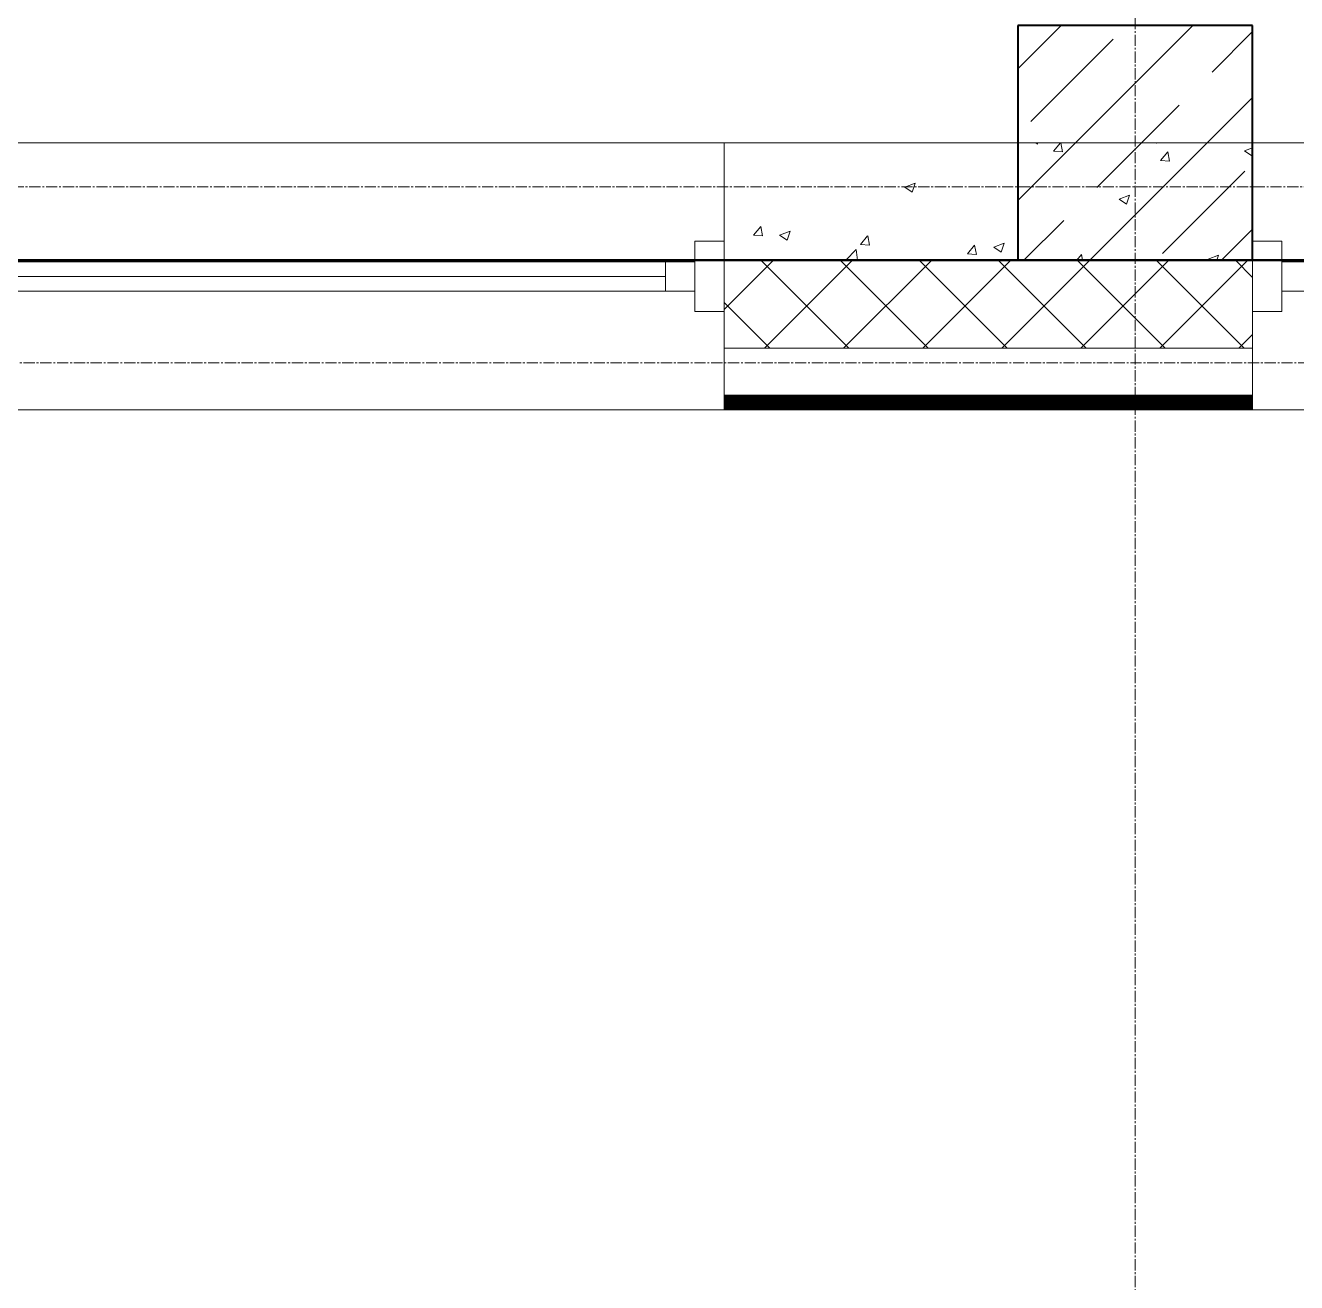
# Model space of a CAD drawing. Header units: millimetres. Extents: x -7155 to 483283, y -227682 to 148426.
# Drawn here: x 22309 to 24475, y 66833 to 68975 of the extents above; entities that cross this region are included whole.
import ezdxf

# ---------------------------------------------------------------- set-up
doc = ezdxf.new("R2010")
doc.units = ezdxf.units.MM
doc.linetypes.add('CENTER2', pattern=[28.575, 19.05, -3.175, 3.175, -3.175])
doc.linetypes.add('HIDDEN2', pattern=[4.7625, 3.175, -1.5875])
for name, color, linetype, lineweight in [('A-Wall_Материал_Газоблок_Контур', 250, 'Continuous', 0), ('АР_Колонны', 70, 'Continuous', 30), ('АР_Окна', 4, 'Continuous', 5), ('АР_Стены ЖБ', 7, 'Continuous', 30), ('АР_Стены ПЕНОблок', 52, 'Continuous', 20), ('АР_Тонкая', 254, 'Continuous', 5), ('АР_Утеплитель', 31, 'Continuous', 0), ('АР_Штриховка', 8, 'Continuous', 0)]:
    doc.layers.add(name, color=color, linetype=linetype, lineweight=lineweight)
doc.layers.add('АР_Оси_РД_100', color=7, linetype='Continuous', lineweight=0, true_color=0x525252)
doc.layers.add('РД_Оси_100', color=7, linetype='Continuous', lineweight=0, true_color=0x525252)
doc.layers.add('КР_Балки-0.5', color=60, linetype='Continuous', lineweight=50, plot=False)

# ---------------------------------------------------------------- blocks, each defined once
blk = doc.blocks.new('СОШ_2200_АР_ОСИ_М100_28.05.24')
at = {"layer": 'АР_Оси_РД_100', "linetype": 'CENTER2'}
blk.add_line((24200, -6155), (24200, 139938.679), dxfattribs=at)
for points in [[(95715.503, 68700), (-5454.958, 68700), (-5954.958, 68850)], [(78274.959, 68400), (-5454.958, 68400), (-5954.958, 68250)]]:
    blk.add_lwpolyline(points, dxfattribs=at)

msp = doc.modelspace()

# ---------------------------------------------------------------- linework, layer by layer
at = {"layer": 'A-Wall_Материал_Газоблок_Контур', "color": 18, "linetype": 'Continuous', "lineweight": 0, "true_color": 0x000000}
for p, q in [((23500, 68775), (21100, 68775)), ((26800, 68775), (24400, 68775)), ((21100, 68320), (23500, 68320)), ((24400, 68320), (26800, 68320))]:
    msp.add_line(p, q, dxfattribs=at)
at = {"layer": 'АР_Колонны', "color": 18, "linetype": 'HIDDEN2', "lineweight": 25, "true_color": 0x000000}
for p, q in [((24000, 68975), (24400, 68975)), ((24000, 68575), (24000, 68975)), ((24400, 68975), (24400, 68575)), ((24400, 68575), (24000, 68575))]:
    msp.add_line(p, q, dxfattribs=at)
at = {"layer": 'АР_Колонны', "color": 18, "linetype": 'Continuous', "lineweight": 30, "true_color": 0x000000}
for p, q in [((24400, 68975), (24000, 68975)), ((24000, 68975), (24000, 68575)), ((24400, 68575), (24400, 68975)), ((24000, 68575), (24400, 68575))]:
    msp.add_line(p, q, dxfattribs=at)
at = {"layer": 'АР_Окна', "color": 18, "linetype": 'Continuous', "lineweight": 5, "true_color": 0x000000}
for p, q in [((23500, 68775), (21100, 68775)), ((26800, 68775), (24400, 68775)), ((23500, 68607.5), (23450, 68607.5)), ((23450, 68607.5), (23450, 68487.5)), ((23500, 68487.5), (23500, 68607.5)), ((24400, 68487.5), (24400, 68607.5)), ((24400, 68607.5), (24450, 68607.5)), ((24450, 68607.5), (24450, 68487.5)), ((21150, 68572.5), (23450, 68572.5)), ((23400, 68572.5), (23400, 68522.5)), ((23450, 68572.5), (23450, 68522.5)), ((24450, 68522.5), (24450, 68572.5)), ((24450, 68572.5), (26750, 68572.5)), ((23400, 68547.5), (21200, 68547.5)), ((23450, 68522.5), (21150, 68522.5)), ((26750, 68522.5), (24450, 68522.5)), ((23450, 68487.5), (23500, 68487.5)), ((24450, 68487.5), (24400, 68487.5)), ((23500, 68320), (21100, 68320)), ((26800, 68320), (24400, 68320))]:
    msp.add_line(p, q, dxfattribs=at)
at = {"layer": 'АР_Стены ЖБ', "color": 18, "linetype": 'Continuous', "lineweight": 40, "true_color": 0x000000}
for p, q in [((24400, 68975), (24000, 68975)), ((24000, 68975), (24000, 68575)), ((24400, 68575), (24400, 68975)), ((24000, 68575), (24400, 68575))]:
    msp.add_line(p, q, dxfattribs=at)
at = {"layer": 'АР_Стены ПЕНОблок', "color": 18, "linetype": 'Continuous', "lineweight": 20, "true_color": 0x000000}
for p, q in [((24400, 68775), (23500, 68775)), ((23500, 68775), (23500, 68575)), ((24400, 68575), (24400, 68775)), ((23500, 68575), (24400, 68575))]:
    msp.add_line(p, q, dxfattribs=at)
at = {"layer": 'АР_Тонкая', "color": 18, "linetype": 'Continuous', "lineweight": 5, "true_color": 0x000000}
for p, q in [((24400, 68425), (23500, 68425)), ((23500, 68425), (23500, 68345)), ((24400, 68345), (24400, 68425)), ((23500, 68345), (24400, 68345)), ((24400, 68345), (23500, 68345)), ((23500, 68345), (23500, 68320)), ((24400, 68320), (24400, 68345)), ((23500, 68320), (24400, 68320))]:
    msp.add_line(p, q, dxfattribs=at)
at = {"layer": 'АР_Утеплитель', "color": 18, "linetype": 'Continuous', "lineweight": 0, "true_color": 0x000000}
for p, q in [((24400, 68575), (23500, 68575)), ((23500, 68575), (23500, 68425)), ((24400, 68425), (24400, 68575)), ((23500, 68425), (24400, 68425))]:
    msp.add_line(p, q, dxfattribs=at)
at = {"layer": 'АР_Штриховка', "color": 18, "linetype": 'Continuous', "lineweight": 5, "true_color": 0x000000}
for p, q in [((24000, 68901.3), (24073.7, 68975)), ((24000, 68676.8), (24298.2, 68975)), ((24330.9, 68895.4), (24400, 68964.5)), ((24022.2, 68811.2), (24162.5, 68951.5)), ((24122.7, 68575), (24400, 68852.3)), ((24134.4, 68699), (24274.8, 68839.3)), ((24246.7, 68586.7), (24387, 68727)), ((24010.5, 68575), (24078.3, 68642.8)), ((24347.2, 68575), (24400, 68627.8))]:
    msp.add_line(p, q, dxfattribs=at)
at = {"layer": 'АР_Штриховка', "color": 18, "linetype": 'Continuous', "lineweight": 0, "true_color": 0x000000}
for p, q in [((24030.6, 68775), (24033.7, 68772.9)), ((24033.7, 68772.9), (24034.4, 68775)), ((24061.1, 68760.9), (24072.9, 68775)), ((24076.4, 68759.6), (24073.5, 68775)), ((24233.4, 68775), (24236.1, 68774.6)), ((24236.1, 68774.6), (24236, 68775)), ((24386.1, 68761.2), (24400, 68766.5)), ((24061.1, 68760.9), (24076.3, 68759.6)), ((24243.3, 68745), (24255.5, 68759.6)), ((24243.3, 68745), (24258.5, 68743.6)), ((24258.5, 68743.7), (24255.6, 68759.6)), ((24386.1, 68761.1), (24398.7, 68752.6)), ((24398.7, 68752.6), (24400, 68756.4)), ((23807.6, 68699.6), (23825.4, 68706.4)), ((23807.6, 68699.5), (23820.3, 68691)), ((23820.3, 68691), (23825.4, 68706.4)), ((24172.6, 68679.2), (24185.3, 68670.7)), ((24172.7, 68679.2), (24190.5, 68686.1)), ((24185.3, 68670.7), (24190.4, 68686)), ((23549.8, 68617.7), (23562, 68632.3)), ((23549.8, 68617.7), (23565, 68616.3)), ((23565.1, 68616.4), (23562.1, 68632.3)), ((23594.2, 68617.7), (23612, 68624.5)), ((23594.2, 68617.6), (23606.8, 68609.1)), ((23606.8, 68609.1), (23612, 68624.4)), ((23732, 68601.7), (23744.2, 68616.3)), ((23747.2, 68600.4), (23744.3, 68616.3)), ((23707.1, 68575), (23724.8, 68593.4)), ((23726.9, 68575), (23724.8, 68593.4)), ((23732, 68601.7), (23747.1, 68600.4)), ((23914.1, 68585.8), (23926.4, 68600.4)), ((23929.4, 68584.5), (23926.5, 68600.4)), ((23959.2, 68597.3), (23971.9, 68588.7)), ((23959.3, 68597.3), (23977, 68604.1)), ((23971.9, 68588.7), (23977, 68604.1)), ((23500, 68491.1), (23583.9, 68575)), ((23712.4, 68425), (23562.4, 68575)), ((23568.6, 68425), (23718.6, 68575)), ((23847.1, 68425), (23697.1, 68575)), ((23703.3, 68425), (23853.3, 68575)), ((23981.8, 68425), (23831.8, 68575)), ((23838, 68425), (23988, 68575)), ((23914.1, 68585.8), (23929.3, 68584.5)), ((24116.5, 68425), (23966.5, 68575)), ((23972.7, 68425), (24122.7, 68575)), ((24100.6, 68575), (24108.6, 68584.5)), ((24251.2, 68425), (24101.2, 68575)), ((24107.4, 68425), (24257.4, 68575)), ((24110.4, 68575), (24108.7, 68584.5)), ((24385.9, 68425), (24235.9, 68575)), ((24242.1, 68425), (24392.1, 68575)), ((24324.3, 68577), (24342.1, 68583.8)), ((24324.3, 68576.9), (24327.1, 68575)), ((24339.1, 68575), (24342.1, 68583.7)), ((24400, 68545.7), (24370.7, 68575)), ((23577.7, 68425), (23500, 68502.7)), ((24376.8, 68425), (24400, 68448.2)), ((23500, 68345), (24400, 68345)), ((23500, 68344), (24400, 68344)), ((23500, 68343), (24400, 68343)), ((23500, 68342), (24400, 68342)), ((23500, 68341), (24400, 68341)), ((23500, 68340), (24400, 68340)), ((23500, 68339), (24400, 68339)), ((23500, 68338), (24400, 68338)), ((23500, 68337), (24400, 68337)), ((23500, 68336), (24400, 68336)), ((23500, 68335), (24400, 68335)), ((23500, 68334), (24400, 68334)), ((23500, 68333), (24400, 68333)), ((23500, 68332), (24400, 68332)), ((23500, 68331), (24400, 68331)), ((23500, 68330), (24400, 68330)), ((23500, 68329), (24400, 68329)), ((23500, 68328), (24400, 68328)), ((23500, 68327), (24400, 68327)), ((23500, 68326), (24400, 68326)), ((23500, 68325), (24400, 68325)), ((23500, 68324), (24400, 68324)), ((23500, 68323), (24400, 68323)), ((23500, 68322), (24400, 68322)), ((23500, 68321), (24400, 68321))]:
    msp.add_line(p, q, dxfattribs=at)
at = {"layer": 'КР_Балки-0.5', "color": 18, "ltscale": 200, "true_color": 0x000000}
msp.add_line((27400, 68575), (12725, 68575), dxfattribs=at)
msp.add_line((27400, 68575), (12725, 68575), dxfattribs=at)

# ---------------------------------------------------------------- block references
at = {"layer": 'РД_Оси_100'}
msp.add_blockref('СОШ_2200_АР_ОСИ_М100_28.05.24', (0, 0), dxfattribs=at)

doc.saveas('drawing.dxf')
